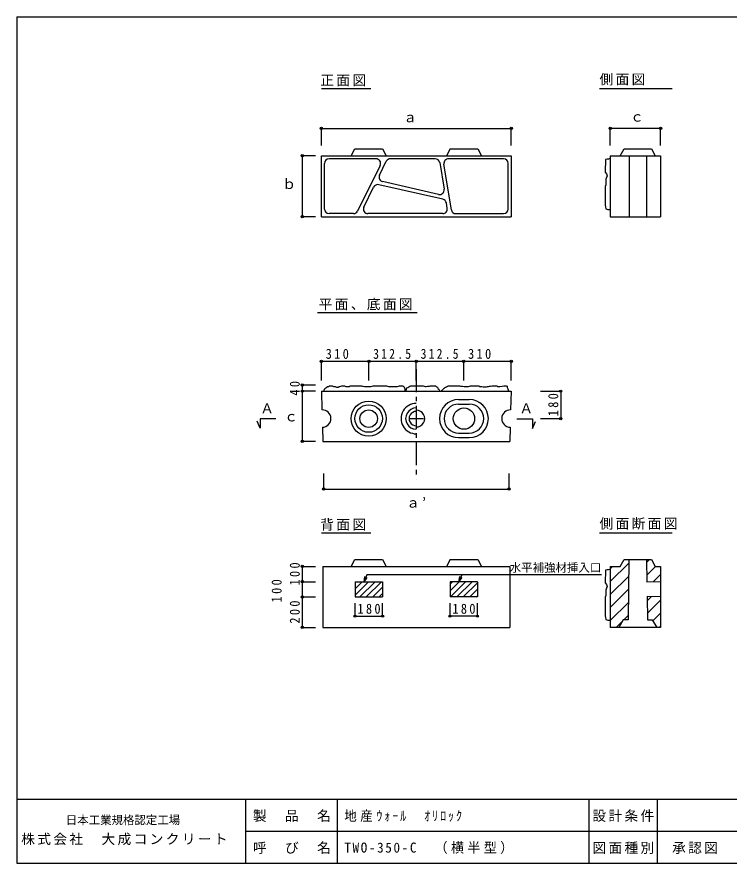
# Model space of a CAD drawing. Units: millimetres, scale not verified. Extents: x -4020 to 4080, y -2880 to 2670.
# Drawn here: x -4020 to 651, y -2880 to 2670 of the extents above; entities that cross this region are included whole.
import ezdxf
from ezdxf.enums import TextEntityAlignment as Align

# ---------------------------------------------------------------- set-up
doc = ezdxf.new("R2010")
doc.units = ezdxf.units.MM
doc.header["$LTSCALE"] = 30
doc.header["$PDMODE"] = 32
doc.header["$PDSIZE"] = 15
doc.linetypes.add('CHAIN1', pattern=[8, 5, -1, 1, -1])
for name, color, linetype in [('0-1', 7, 'Continuous'), ('0-3', 7, 'Continuous'), ('F-0', 2, 'Continuous')]:
    doc.layers.add(name, color=color, linetype=linetype)
doc.styles.add('ＭＳ ゴシック', font='')
doc.styles.get('ＭＳ ゴシック').set_extended_font_data('MS Gothic')

msp = doc.modelspace()

# ---------------------------------------------------------------- linework, layer by layer
at = {"layer": '0-1'}
for p, q in [((-1178.14, 1804.61), (-1203.15, 1759.61)), ((-1178.14, 1804.61), (-998.15, 1804.61)), ((-998.15, 1804.61), (-973.14, 1759.61)), ((-2023.15, 1759.61), (-778.15, 1759.61)), ((-2023.15, 1359.61), (-2023.15, 1759.61)), ((-1665.13, 1739.61), (-1973.15, 1739.61)), ((-1641.97, 1631.93), (-1597.4, 1722.82)), ((-1276.13, 1739.61), (-1570.46, 1739.61)), ((-828.15, 1739.61), (-1190.02, 1739.61)), ((-778.15, 1759.61), (-778.15, 1359.61)), ((-128.37, 1759.61), (-128.37, 1359.61)), ((-5.37, 1759.61), (-5.37, 1359.61)), ((108.63, 1759.61), (108.63, 1359.61)), ((-2003.14, 1409.61), (-2003.14, 1709.61)), ((-1638.2, 1696.4), (-1785.31, 1396.4)), ((-1246.52, 1714.43), (-1218.17, 1540.07)), ((-1170.84, 1404.8), (-1219.63, 1704.8)), ((-798.14, 1409.61), (-798.14, 1709.61)), ((-1226.41, 1473.99), (-1646.84, 1569.55)), ((-1254.43, 1506), (-1621.68, 1589.47)), ((-1744.51, 1422.82), (-1680.43, 1553.5)), ((-1197.74, 1414.43), (-1203.45, 1449.55)), ((-2023.15, 1359.61), (-778.15, 1359.61)), ((-1812.25, 1379.61), (-1973.15, 1379.61)), ((-1227.34, 1379.61), (-1717.58, 1379.61)), ((-1141.23, 1379.61), (-828.15, 1379.61)), ((-128.37, 1359.61), (201.63, 1359.61)), ((-2023.15, 215.33), (-2019.38, 92.31)), ((-778.15, 215.33), (-781.91, 92.31)), ((-1123.15, 160.33), (-1053.15, 160.33)), ((-1123.15, 130.33), (-1053.15, 130.33)), ((-638.83, -29.17), (-619.77, 15.31)), ((-785.4, -21.64), (-788.25, -114.67)), ((-1123.15, -59.67), (-1053.15, -59.67)), ((-1123.15, -89.67), (-1053.15, -89.67)), ((-2013.04, -934.5), (-788.25, -934.5)), ((-1828.15, -934.5), (-1803.15, -889.5)), ((-1803.15, -889.5), (-1623.15, -889.5)), ((-1623.15, -889.5), (-1598.15, -934.5)), ((-1178.15, -889.5), (-1203.15, -934.5)), ((-1178.15, -889.5), (-998.15, -889.5)), ((-998.15, -889.5), (-973.15, -934.5)), ((-788.25, -934.5), (-788.25, -1334.5)), ((-128.37, -934.5), (-128.37, -1334.5)), ((-38.37, -889.5), (141.63, -889.5)), ((109.13, -889.5), (111.32, -1037.04)), ((141.63, -889.5), (166.63, -934.5)), ((166.63, -934.5), (201.63, -934.5)), ((201.63, -934.5), (201.63, -1334.5)), ((-159.57, -994.11), (-161.95, -1006.01)), ((-150.05, -956.03), (-159.57, -958.41)), ((-159.57, -958.41), (-159.57, -970.31)), ((-159.57, -970.31), (-159.57, -982.21)), ((-159.57, -982.21), (-159.57, -994.11)), ((-140.53, -956.03), (-150.05, -956.03)), ((-131.01, -953.65), (-140.53, -956.03)), ((-1801.9, -1037.71), (-1798.68, -1034.5)), ((-1801.9, -1080.13), (-1756.26, -1034.5)), ((-1801.9, -1122.56), (-1713.83, -1034.5)), ((-1801.9, -1037.71), (-1798.68, -1034.5)), ((-1801.9, -1080.13), (-1756.26, -1034.5)), ((-1801.9, -1122.56), (-1713.83, -1034.5)), ((-1801.9, -1034.5), (-1801.9, -1134.5)), ((-1771.4, -1134.5), (-1671.4, -1034.5)), ((-1771.4, -1134.5), (-1671.4, -1034.5)), ((-1728.98, -1134.5), (-1628.98, -1034.5)), ((-1728.98, -1134.5), (-1628.98, -1034.5)), ((-1179.4, -1051.6), (-1162.29, -1034.5)), ((-1179.4, -1094.03), (-1119.86, -1034.5)), ((-1177.44, -1134.5), (-1077.44, -1034.5)), ((-1135.01, -1134.5), (-1035.01, -1034.5)), ((-1092.58, -1134.5), (-999.4, -1041.31)), ((-999.4, -1034.5), (-999.4, -1134.5)), ((-161.95, -1006.01), (-161.95, -1017.91)), ((-161.95, -1017.91), (-161.95, -1029.81)), ((-161.95, -1029.81), (-161.95, -1041.7)), ((-161.95, -1041.7), (-152.43, -1053.6)), ((-152.43, -1053.6), (-150.05, -1065.5)), ((201.63, -1034.5), (111.32, -1037.04)), ((-1686.55, -1134.5), (-1621.9, -1069.84)), ((-1686.55, -1134.5), (-1621.9, -1069.84)), ((-1050.16, -1134.5), (-999.4, -1083.74)), ((-152.43, -1077.4), (-157.19, -1089.3)), ((-157.19, -1089.3), (-157.19, -1101.2)), ((-157.19, -1101.2), (-157.19, -1113.1)), ((-150.05, -1065.5), (-152.43, -1077.4)), ((-1801.9, -1134.5), (-1621.9, -1134.5)), ((-1644.13, -1134.5), (-1621.9, -1112.27)), ((-1644.13, -1134.5), (-1621.9, -1112.27)), ((-999.4, -1134.5), (-1179.4, -1134.5)), ((-1007.73, -1134.5), (-999.4, -1126.16)), ((-157.19, -1125), (-161.95, -1136.9)), ((-161.95, -1136.9), (-161.95, -1148.8)), ((-161.95, -1148.8), (-161.95, -1160.7)), ((-161.95, -1160.7), (-161.95, -1172.59)), ((-157.19, -1113.1), (-157.19, -1125)), ((-161.95, -1172.59), (-161.95, -1184.49)), ((-161.95, -1184.49), (-161.95, -1196.39)), ((-161.95, -1196.39), (-161.95, -1208.29)), ((-161.95, -1208.29), (-161.95, -1220.19)), ((-161.95, -1220.19), (-161.95, -1234.47)), ((-161.95, -1234.47), (-161.95, -1246.37)), ((-161.95, -1246.37), (-161.95, -1258.27)), ((-161.95, -1258.27), (-159.57, -1270.17)), ((-159.57, -1270.17), (-157.19, -1282.07)), ((-157.19, -1282.07), (-145.29, -1286.83)), ((-145.29, -1286.83), (-135.77, -1286.83)), ((-135.77, -1286.83), (-133.39, -1286.83)), ((-43.37, -1284.5), (-73.37, -1334.5)), ((114.98, -1284.5), (146.63, -1284.5)), ((146.63, -1284.5), (176.63, -1334.5)), ((201.63, -1334.5), (-128.37, -1334.5))]:
    msp.add_line(p, q, dxfattribs=at)
at = {"layer": '0-1', "linetype": 'CHAIN1'}
msp.add_line((-1400.65, 359.17), (-1400.65, -361.1), dxfattribs=at)
at = {"layer": '0-1', "color": 5}
msp.add_line((-1448.15, 35.33), (-1353.15, 35.33), dxfattribs=at)
at = {"layer": '0-1', "color": 2}
for p, q in [((-128.37, -1033.95), (-6.2, -911.78)), ((-128.37, -949.1), (-113.76, -934.5)), ((109.42, -908.81), (128.74, -889.5)), ((109.42, -908.81), (128.74, -889.5)), ((110.66, -992.43), (168.59, -934.5)), ((110.66, -992.43), (168.59, -934.5)), ((-128.37, -1118.81), (-7.47, -997.91)), ((152.05, -1035.89), (201.63, -986.3)), ((152.05, -1035.89), (201.63, -986.3)), ((-128.37, -1203.66), (-8.74, -1084.04)), ((113.13, -1159.66), (140.06, -1132.74)), ((114.37, -1243.28), (201.63, -1156.01)), ((-128.37, -1288.51), (-10.02, -1170.16)), ((-39.5, -1284.5), (-11.29, -1256.29)), ((150.9, -1291.6), (201.63, -1240.86)), ((-89.5, -1334.5), (-49.17, -1294.17)), ((192.86, -1334.5), (201.63, -1325.72))]:
    msp.add_line(p, q, dxfattribs=at)
at = {"layer": '0-1'}
for points in [[(-1828.15, 1759.61), (-1803.15, 1804.61), (-1623.14, 1804.61), (-1598.15, 1759.61)], [(-63.37, 1759.61), (-38.37, 1804.61), (141.63, 1804.61), (166.63, 1759.61)], [(-131.01, 1740.46), (-140.53, 1738.08), (-150.05, 1738.08), (-159.57, 1735.7), (-159.57, 1723.8), (-159.57, 1711.9), (-159.57, 1700), (-161.95, 1688.1), (-161.95, 1676.2), (-161.95, 1664.3), (-161.95, 1652.4), (-152.43, 1640.5), (-150.05, 1628.61), (-152.43, 1616.71), (-157.19, 1604.81), (-157.19, 1592.91), (-157.19, 1581.01), (-157.19, 1569.11), (-161.95, 1557.21), (-161.95, 1545.31), (-161.95, 1533.41), (-161.95, 1521.51), (-161.95, 1509.61), (-161.95, 1497.71), (-161.95, 1485.82), (-161.95, 1473.92), (-161.95, 1459.64), (-161.95, 1447.74), (-161.95, 1435.84), (-159.57, 1423.94), (-157.19, 1412.04), (-145.29, 1407.28), (-135.77, 1407.28), (-133.4, 1407.28), (-131.1, 1406.96), (-129.71, 1406.96)], [(-128.37, 1759.61), (201.63, 1759.61), (201.63, 1359.61)], [(-2006.07, 215.95), (-2004.6, 223.31), (-2000.18, 232.13), (-1994.3, 238.02), (-1988.42, 242.43), (-1982.53, 245.37), (-1976.65, 246.84), (-1970.76, 249.79), (-1964.88, 249.79), (-1959, 249.79), (-1951.64, 249.79), (-1944.29, 246.84), (-1938.4, 246.84), (-1932.52, 246.84), (-1925.16, 242.43), (-1919.28, 242.43), (-1913.4, 242.43), (-1907.51, 245.37), (-1901.63, 246.84), (-1895.74, 248.31), (-1889.86, 251.26), (-1883.98, 251.26), (-1878.09, 251.26), (-1870.74, 251.26), (-1863.38, 245.37), (-1857.5, 245.37), (-1851.61, 245.37), (-1845.73, 245.37), (-1839.85, 246.84), (-1833.96, 251.26), (-1828.08, 251.26), (-1822.19, 251.26), (-1816.31, 251.26), (-1810.43, 251.26), (-1804.54, 251.26), (-1798.66, 251.26), (-1792.77, 251.26), (-1778.06, 251.26), (-1772.18, 251.26), (-1766.3, 251.26)], [(-1766.3, 251.26), (-1760.41, 249.79), (-1754.53, 248.31), (-1748.64, 248.31), (-1739.82, 246.84), (-1733.93, 246.84), (-1725.11, 246.84), (-1719.22, 246.84), (-1711.87, 246.84), (-1705.98, 246.84), (-1698.63, 246.84), (-1691.27, 248.31), (-1683.92, 251.26), (-1678.03, 251.26), (-1670.68, 251.26), (-1647.14, 251.26), (-1638.32, 251.26), (-1630.96, 251.26), (-1625.08, 251.26), (-1619.19, 251.26), (-1610.37, 251.26), (-1603.01, 251.26), (-1597.13, 251.26), (-1589.77, 248.31), (-1583.89, 246.84), (-1576.54, 246.84), (-1567.71, 246.84), (-1544.17, 246.84), (-1535.35, 246.84), (-1529.46, 246.84), (-1523.58, 246.84), (-1517.69, 248.31), (-1511.81, 251.26), (-1505.93, 251.26), (-1500.04, 251.26), (-1494.16, 251.26), (-1488.28, 251.26), (-1482.39, 245.37), (-1477.98, 238.02), (-1476.51, 230.66)], [(-1476.51, 230.66), (-1475.04, 223.31), (-1475.04, 221.84), (-1475.04, 221.18), (-1475.04, 220.42), (-1474.88, 219.65), (-1474.12, 219.04), (-1474.12, 218.27), (-1474.27, 217.5), (-1474.27, 216.74), (-1474.27, 215.97), (-1474.27, 215.82), (-1474.24, 215.75), (-1474.24, 215.69), (-1474.27, 215.64), (-1474.27, 215.58), (-1474.27, 215.52), (-1474.27, 215.47), (-1474.27, 215.41), (-1474.27, 215.36)], [(-1467.44, 218.48), (-1465.8, 228.32), (-1462.52, 236.53), (-1455.96, 239.81), (-1449.4, 244.73), (-1442.83, 248.01), (-1436.27, 249.65), (-1429.71, 249.65), (-1423.15, 249.65), (-1416.59, 249.65), (-1410.03, 249.65), (-1401.82, 251.29), (-1395.26, 251.29), (-1388.7, 251.29), (-1382.14, 251.29), (-1375.58, 251.29), (-1369.02, 251.29), (-1362.45, 251.29), (-1355.89, 249.65), (-1349.33, 248.01), (-1342.77, 246.37), (-1336.21, 246.37), (-1328.01, 248.01), (-1321.44, 248.01), (-1314.88, 248.01), (-1308.32, 249.65), (-1298.48, 249.65), (-1290.28, 249.65), (-1282.07, 249.65), (-1275.51, 249.65), (-1268.95, 243.09), (-1262.39, 241.45), (-1259.11, 233.25), (-1252.55, 228.32), (-1249.27, 220.12), (-1249.27, 218.48)], [(-1234.5, 216.84), (-1227.94, 223.4), (-1223.02, 231.61), (-1216.46, 236.53), (-1209.9, 241.45), (-1203.34, 244.73), (-1196.77, 248.01), (-1190.21, 251.29), (-1182.01, 251.29), (-1175.45, 251.29), (-1167.25, 251.29), (-1159.04, 251.29), (-1152.48, 251.29), (-1144.28, 249.65), (-1137.72, 249.65), (-1131.16, 249.65), (-1124.59, 249.65), (-1118.03, 249.65), (-1109.83, 248.01), (-1103.27, 248.01), (-1096.71, 248.01), (-1086.87, 246.37), (-1078.66, 246.37), (-1072.1, 246.37), (-1065.54, 246.37), (-1058.98, 246.37), (-1052.42, 248.01), (-1045.86, 249.65), (-1037.65, 251.29), (-1031.09, 251.29), (-1024.53, 251.29), (-1017.97, 251.29), (-1011.41, 251.29), (-1003.2, 251.29), (-996.64, 251.29), (-990.08, 249.65), (-983.52, 246.37), (-976.96, 246.37), (-970.4, 246.37), (-962.2, 244.73)], [(-962.2, 244.73), (-955.63, 244.73), (-949.07, 244.73), (-940.87, 244.73), (-934.31, 246.37), (-927.75, 246.37), (-921.18, 248.01), (-914.62, 248.01), (-904.78, 249.65), (-898.22, 249.65), (-891.66, 249.65), (-885.1, 249.65), (-878.53, 249.65), (-871.97, 249.65), (-865.41, 246.37), (-858.85, 246.37), (-852.29, 246.37), (-837.52, 248.01), (-827.68, 249.65), (-817.84, 249.65), (-811.28, 249.65), (-804.72, 248.01), (-804.72, 239.81), (-799.79, 231.61), (-798.15, 223.4), (-796.51, 218.48), (-796.54, 218.12), (-796.46, 217.73), (-796.23, 217.35), (-795.92, 217.12), (-795.92, 216.73), (-795.92, 216.35), (-795.92, 215.96), (-795.92, 215.58), (-795.92, 215.42)], [(-2023.15, 215.33), (-1400.65, 215.33), (-778.15, 215.33)], [(-796.51, 218.48), (-796.54, 218.12), (-796.46, 217.74), (-796.23, 217.35), (-795.92, 217.12), (-795.92, 216.73), (-795.92, 216.35), (-795.92, 215.96), (-795.92, 215.58), (-795.92, 215.42)], [(-2322.62, 33.51), (-2424.27, 33.51), (-2424.27, -26.85), (-2443.33, 17.62)], [(-740.48, 34.37), (-638.83, 34.37), (-638.83, -29.17)], [(-2015.89, -21.64), (-2013.04, -114.67), (-788.25, -114.67)], [(-2013.04, -934.5), (-2013.04, -1334.5), (-788.25, -1334.5)], [(-128.37, -934.5), (-63.37, -934.5), (-38.37, -889.5)], [(-5.87, -889.5), (-11.71, -1284.5), (-43.37, -1284.5)], [(-1801.9, -1034.5), (-1621.9, -1034.5), (-1621.9, -1134.5)], [(-999.4, -1034.5), (-1179.4, -1034.5), (-1179.4, -1134.5)], [(201.63, -1134.5), (112.72, -1131.95), (114.98, -1284.5)]]:
    msp.add_lwpolyline(points, dxfattribs=at)
for centre, radius in [((-1713.15, 35.33), 115), ((-1713.15, 35.33), 90), ((-1713.15, 35.33), 57.5), ((-1088.15, 35.33), 70)]:
    msp.add_circle(centre, radius, dxfattribs=at)
for centre, radius, start, end in [((-1973.15, 1709.61), 30, 90, 180), ((-1665.13, 1709.61), 30, 333.87665, 90), ((-1570.46, 1709.61), 30, 90, 153.87878), ((-1276.13, 1709.61), 30, 9.23538, 90), ((-1190.02, 1709.61), 30, 90, 189.23772), ((-828.15, 1709.61), 30, 0, 90), ((-1615.03, 1618.72), 30, 153.87665, 257.19516), ((-1653.49, 1540.29), 30, 77.19516, 153.87665), ((-1247.78, 1535.25), 30, 257.19626, 9.2352), ((-1233.06, 1444.74), 30, 9.23538, 77.19574), ((-1973.15, 1409.61), 30, 180, 270), ((-1812.25, 1409.61), 30, 270, 333.87878), ((-1717.58, 1409.61), 30, 153.87665, 270), ((-1227.34, 1409.61), 30, 270, 9.23772), ((-1141.23, 1409.61), 30, 189.23538, 270), ((-828.15, 1409.61), 30, 270, 0), ((-1400.65, 35.33), 100, 89.99895, 270.00105), ((-1123.15, 35.33), 125, 90, 270), ((-1123.15, 35.33), 95, 90, 270), ((-1053.15, 35.33), 125, 270, 90), ((-1053.15, 35.33), 95, 270, 90), ((-2017.64, 35.33), 57, 271.75346, 91.75331), ((-1400.65, 35.33), 70, 89.99849, 270.00151), ((-1400.65, 35.33), 47.5, 89.99779, 270.00221), ((-1400.65, 35.33), 55, 269.99973, 90.00027), ((-783.66, 35.33), 57, 88.24654, 268.24654)]:
    msp.add_arc(centre, radius, start, end, dxfattribs=at)
at = {"layer": '0-3'}
for p, q in [((-2023.15, 2199.44), (-1698.99, 2199.44)), ((-199.3, 2199.44), (276.39, 2199.44)), ((-2023.15, 1939.19), (-778.15, 1939.19)), ((-2023.15, 1826.09), (-2023.15, 1939.19)), ((-778.15, 1826.09), (-778.15, 1939.19)), ((-128.37, 1826.09), (-128.37, 1939.19)), ((201.63, 1939.19), (-128.37, 1939.19)), ((201.63, 1826.09), (201.63, 1939.19)), ((-2062.06, 1759.61), (-2149.06, 1759.61)), ((-2149.06, 1759.61), (-2149.06, 1359.61)), ((-2062.06, 1359.61), (-2149.06, 1359.61)), ((-2048.56, 730.64), (-1395.86, 730.64)), ((-2023.15, 411.48), (-1711.9, 411.48)), ((-2023.15, 285.27), (-2023.15, 411.48)), ((-778.15, 285.27), (-778.15, 411.48)), ((-2149.06, 255.33), (-2149.06, 215.33)), ((-2062.06, 255.33), (-2149.06, 255.33)), ((-2062.06, 215.33), (-2149.06, 215.33)), ((-2149.06, 215.33), (-2149.06, -114.67)), ((-586.94, 215.33), (-453.95, 215.33)), ((-453.95, 215.33), (-453.95, 35.33)), ((-586.94, 35.33), (-453.95, 35.33)), ((-2062.06, -114.67), (-2149.06, -114.67)), ((-2008.45, -324.66), (-2008.45, -426.93)), ((-792.84, -324.66), (-792.84, -426.93)), ((-2008.45, -426.93), (-792.84, -426.93)), ((-2023.15, -714.67), (-1698.99, -714.67)), ((-199.3, -714.67), (276.39, -714.67)), ((-2149.06, -934.5), (-2149.06, -1034.5)), ((-2149.06, -934.5), (-2062.06, -934.5)), ((-1724.72, -990.35), (-1743.38, -1034.5)), ((-185.58, -990.35), (-1724.72, -990.35)), ((-1102.22, -990.35), (-1120.88, -1034.5)), ((-2149.06, -1034.5), (-2062.06, -1034.5)), ((-2149.06, -1034.5), (-2149.06, -1134.5)), ((-1743.38, -1034.5), (-1737.57, -1000.2)), ((-1743.38, -1034.5), (-1722.84, -1006.43)), ((-1120.88, -1034.5), (-1115.07, -1000.2)), ((-1120.88, -1034.5), (-1100.34, -1006.43)), ((-2149.06, -1134.5), (-2062.06, -1134.5)), ((-2149.06, -1134.5), (-2149.06, -1334.5)), ((-1801.9, -1260.61), (-1801.9, -1174.68)), ((-1621.9, -1260.61), (-1621.9, -1174.68)), ((-1179.4, -1260.61), (-1179.4, -1174.68)), ((-999.4, -1260.61), (-999.4, -1174.68)), ((-1801.9, -1260.61), (-1621.9, -1260.61)), ((-999.4, -1260.61), (-1179.4, -1260.61)), ((-2149.06, -1334.5), (-2062.06, -1334.5))]:
    msp.add_line(p, q, dxfattribs=at)
for points in [[(-1711.9, 285.27), (-1711.9, 411.48), (-1400.65, 411.48)], [(-1400.65, 285.27), (-1400.65, 411.48), (-1089.4, 411.48)], [(-1089.4, 285.27), (-1089.4, 411.48), (-778.15, 411.48)]]:
    msp.add_lwpolyline(points, dxfattribs=at)
for p in [(-2023.15, 1939.19), (-778.15, 1939.19), (-128.37, 1939.19), (201.63, 1939.19), (-2149.06, 1759.61), (-2149.06, 1359.61), (-2023.15, 411.48), (-1711.9, 411.48), (-1400.65, 411.48), (-1089.4, 411.48), (-778.15, 411.48), (-2149.06, 255.33), (-2149.06, 215.33), (-453.95, 215.33), (-453.95, 35.33), (-2149.06, -114.67), (-2008.45, -426.93), (-792.84, -426.93), (-2149.06, -934.5), (-2149.06, -1034.5), (-2149.06, -1134.5), (-1801.9, -1260.61), (-1621.9, -1260.61), (-1179.4, -1260.61), (-999.4, -1260.61), (-2149.06, -1334.5)]:
    msp.add_point(p, dxfattribs=at)
at = {"layer": 'F-0'}
for p, q in [((-4020, 2670), (-4020, -2880)), ((-4020, 2670), (4080, 2670)), ((-4020, -2460), (4080, -2460)), ((-2520, -2460), (-2520, -2880)), ((-1920, -2460), (-1920, -2880)), ((-270, -2460), (-270, -2880)), ((180, -2460), (180, -2880)), ((-2520, -2670), (2490, -2670)), ((-4020, -2880), (4080, -2880))]:
    msp.add_line(p, q, dxfattribs=at)

# ---------------------------------------------------------------- texts
at = {"layer": '0-1', "style": 'ＭＳ ゴシック'}
for p in [(-2424.27, 49.39), (-724.6, 50.25)]:
    msp.add_text('Ａ', height=65.98, dxfattribs=at).set_placement(p, align=Align.BOTTOM_LEFT)
at = {"layer": '0-3', "style": 'ＭＳ ゴシック'}
for s, p in [('ａ', (-1486.44, 1959.21)), ('ｃ', (1.8, 1962.96)), ('ｂ', (-2279.56, 1521.63)), ('ｃ', (-2267.16, -2.92))]:
    msp.add_text(s, height=65.98, dxfattribs=at).set_placement(p, align=Align.BOTTOM_LEFT)
at = {"layer": '0-3', "color": 4, "style": 'ＭＳ ゴシック'}
msp.add_text('水平補強材挿入口', height=54.99, dxfattribs=at).set_placement((-787.84, -986.34), align=Align.BOTTOM_LEFT)
at = {"layer": '0-3', "char_height": 65.98, "attachment_point": 7, "style": 'ＭＳ ゴシック'}
for s, insert in [('\\T1.17;正面図', (-2030.52, 2214.19)), ('\\T1.17;側面図', (-199.3, 2220.19)), ('\\T1.17;平面、底面図', (-2041.18, 745.39)), ('\\T1.38;\\W0.9;310', (-1995.02, 426.48)), ('\\T1.38;\\W0.85;312.5', (-1683.77, 426.48)), ('\\T1.38;\\W0.85;312.5', (-1372.52, 426.48)), ('\\T1.38;\\W0.9;310', (-1061.27, 426.48)), ('\\T1.17;ａ’', (-1467.44, -550.08)), ('\\T1.17;背面図', (-2030.52, -699.92)), ('\\T1.17;側面断面図', (-199.3, -693.91)), ('\\T1.38;\\W0.9;180', (-1786.9, -1245.61)), ('\\T1.38;\\W0.9;180', (-1164.4, -1245.61))]:
    msp.add_mtext(s, dxfattribs=dict(at, insert=insert))
at = {"layer": '0-3', "char_height": 65.98, "attachment_point": 7, "rotation": 90, "style": 'ＭＳ ゴシック'}
for s, insert in [('\\T1.36;\\W0.9;40', (-2164.06, 186.58)), ('\\T1.38;\\W0.9;180', (-468.95, 50.33)), ('\\T1.38;\\W0.9;100', (-2164.06, -1059.5)), ('\\T1.38;\\W0.9;100', (-2283.32, -1170.28)), ('\\T1.38;\\W0.9;200', (-2164.06, -1309.5))]:
    msp.add_mtext(s, dxfattribs=dict(at, insert=insert))
at = {"layer": 'F-0', "color": 4, "style": 'ＭＳ ゴシック'}
msp.add_text('日本工業規格認定工場', height=54.99, dxfattribs=at).set_placement((-3699.33, -2641.83), align=Align.BOTTOM_LEFT)
at = {"layer": 'F-0', "color": 7, "char_height": 65.98, "attachment_point": 7, "style": 'ＭＳ ゴシック'}
for s, insert in [('\\T1.17;製\u3000品\u3000名', (-2472.5, -2610)), ('\\T1.29;\\W0.9;地産ｳｫｰﾙ\u3000ｵﾘﾛｯｸ', (-1872.5, -2610)), ('\\T1.17;設計条件', (-246.14, -2610)), ('\\T1.17;株式会社\u3000大成コンクリート', (-3991.84, -2763.05)), ('\\T1.17;呼\u3000び\u3000名', (-2472.5, -2820)), ('\\T1.26;\\W0.95;TWO-350-C\u3000（横半型）', (-1872.5, -2820)), ('\\T1.17;図面種別', (-246.14, -2820)), ('\\T1.17;承認図', (276.57, -2820))]:
    msp.add_mtext(s, dxfattribs=dict(at, insert=insert))

doc.saveas('drawing.dxf')
